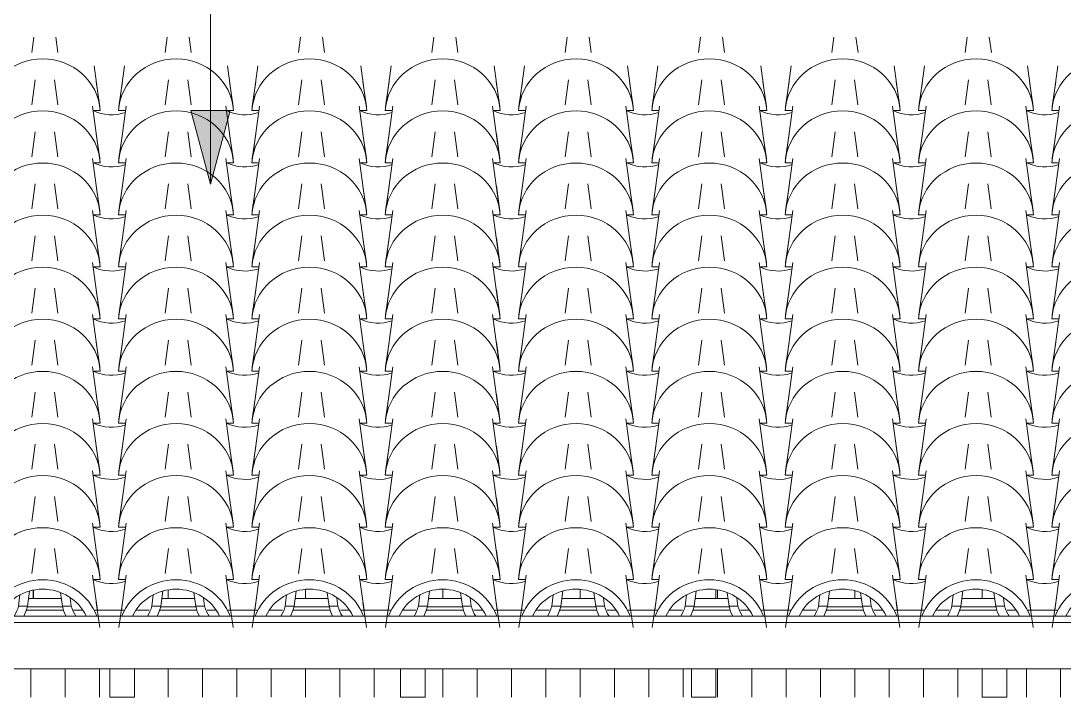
# Model space of a CAD drawing. Header units: millimetres. Extents: x -12976 to 58202, y -2238 to 7407.
# Drawn here: x -6740 to -4613, y 2606 to 3984 of the extents above; entities that cross this region are included whole.
import ezdxf

# ---------------------------------------------------------------- set-up
doc = ezdxf.new("R2010")
doc.units = ezdxf.units.MM
for name, color, linetype, lineweight in [('A-GLAZ-CURT', 52, 'Continuous', 9), ('A-GLAZ-CWMG', 51, 'Continuous', 9), ('A-ROOF-OTLN', 132, 'Continuous', 9), ('A-ROOF-PATT', 132, 'Continuous', 9), ('G-ANNO-TEXT', 231, 'Continuous', 9), ('S-COLS', 52, 'Continuous', 25)]:
    doc.layers.add(name, color=color, linetype=linetype, lineweight=lineweight)

# ---------------------------------------------------------------- blocks, each defined once
blk = doc.blocks.new('Rectangular Mullion - Ripa-4315949-FACHADA POSTERIOR')
at = {"layer": 'A-GLAZ-CWMG'}
for p, q in [((-6655.1, 2789.9), (-6727.5, 2789.9)), ((-6657.7, 2807.1), (-6724.8, 2807.1)), ((-6383.2, 2789.9), (-6455.6, 2789.9)), ((-6385.8, 2807.1), (-6453, 2807.1)), ((-6111.3, 2789.9), (-6183.7, 2789.9)), ((-6113.9, 2807.1), (-6181.1, 2807.1)), ((-5839.4, 2789.9), (-5911.8, 2789.9)), ((-5842, 2807.1), (-5909.2, 2807.1)), ((-5567.5, 2789.9), (-5639.9, 2789.9)), ((-5570.1, 2807.1), (-5637.3, 2807.1)), ((-5295.6, 2789.9), (-5368, 2789.9)), ((-5298.2, 2807.1), (-5365.4, 2807.1)), ((-5023.7, 2789.9), (-5096.1, 2789.9)), ((-5026.4, 2807.1), (-5093.5, 2807.1)), ((-4751.8, 2789.9), (-4824.2, 2789.9)), ((-4754.5, 2807.1), (-4821.6, 2807.1))]:
    blk.add_line(p, q, dxfattribs=at)
blk = doc.blocks.new('Rectangular Mullion - Caibro-3920096-FACHADA POSTERIOR')
at = {"layer": 'A-GLAZ-CWMG'}
for p, q in [((-7151.6, 2663.5), (-7151.6, 2606)), ((-7101.6, 2663.5), (-7151.6, 2663.5)), ((-7101.6, 2606), (-7101.6, 2663.5)), ((-7151.6, 2606), (-7101.6, 2606))]:
    blk.add_line(p, q, dxfattribs=at)
blk = doc.blocks.new('Rectangular Mullion - Caibro-V7-FACHADA POSTERIOR')
at = {"layer": 'A-GLAZ-CWMG'}
for p, q in [((-5322.9, 2807.1), (-5322.9, 2824.4)), ((-5372.9, 2663.5), (-5372.9, 2606)), ((-5322.9, 2663.5), (-5372.9, 2663.5)), ((-5322.9, 2606), (-5322.9, 2663.5)), ((-5372.9, 2606), (-5322.9, 2606))]:
    blk.add_line(p, q, dxfattribs=at)
blk = doc.blocks.new('Rectangular Mullion - Caibro-V8-FACHADA POSTERIOR')
at = {"layer": 'A-GLAZ-CWMG'}
for p, q in [((-4780, 2824.5), (-4780, 2807.1)), ((-4780, 2663.5), (-4780, 2606)), ((-4730, 2663.5), (-4780, 2663.5)), ((-4730, 2606), (-4730, 2663.5)), ((-4780, 2606), (-4730, 2606))]:
    blk.add_line(p, q, dxfattribs=at)
blk = doc.blocks.new('COLONIAL BASE - COLONIAL BASE-4317782-FACHADA POSTERIOR')
at = {"layer": 'A-GLAZ-CURT'}
for p, q in [((-11293.9, 2908.8), (-11286.8, 2858)), ((-11068.2, 2858), (-11061.1, 2908.8)), ((-11157.3, 2783.5), (-11147.7, 2854.7)), ((-10944.3, 2854.7), (-10934.6, 2783.5)), ((-11281.4, 2818.4), (-11277.7, 2791.1)), ((-11095.3, 2791.1), (-11092.5, 2814.6)), ((-11077.3, 2791.1), (-11073.1, 2821.9)), ((-11277.7, 2791.1), (-11259.7, 2791.1)), ((-11259.7, 2791.1), (-11261.7, 2808)), ((-11155.2, 2798.8), (-11162.4, 2748)), ((-11095.3, 2791.1), (-11077.3, 2791.1)), ((-10929.6, 2748), (-10936.7, 2798.8))]:
    blk.add_line(p, q, dxfattribs=at)
for centre, major_axis, start_param, end_param in [((-11046, 2732.6), (117.5, 0), 0.348057, 2.793536), ((-11046, 2732.6), (97.5, 0), 0.425177, 2.716415), ((-11177.5, 2812.9), (102.8, 0), 3.36491, 3.584479), ((-11177.5, 2812.9), (85.3, 0), 3.411763, 3.68386), ((-11177.5, 2812.9), (85.3, 0), 5.740918, 6.013015), ((-11177.5, 2812.9), (102.8, 0), 5.840299, 6.059868)]:
    blk.add_ellipse(centre, major_axis=major_axis, ratio=0.957826, start_param=start_param, end_param=end_param, dxfattribs=at)
blk = doc.blocks.new('COLONIAL BASE - COLONIAL BASE-V53-FACHADA POSTERIOR')
at = {"layer": 'A-GLAZ-CURT'}
for p, q in [((-6671.7, 2908.8), (-6664.6, 2858)), ((-6446.1, 2858), (-6438.9, 2908.8)), ((-6535.2, 2783.5), (-6525.5, 2854.7)), ((-6322.1, 2854.7), (-6312.5, 2783.5)), ((-6659.2, 2818.4), (-6655.5, 2791.1)), ((-6473.2, 2791.1), (-6470.3, 2814.6)), ((-6455.1, 2791.1), (-6450.9, 2821.9)), ((-6655.5, 2791.1), (-6637.5, 2791.1)), ((-6637.5, 2791.1), (-6639.5, 2808)), ((-6533.1, 2798.8), (-6540.2, 2748)), ((-6473.2, 2791.1), (-6455.1, 2791.1)), ((-6307.4, 2748), (-6314.6, 2798.8))]:
    blk.add_line(p, q, dxfattribs=at)
for centre, major_axis, start_param, end_param in [((-6423.8, 2732.6), (117.5, 0), 0.348057, 2.793536), ((-6423.8, 2732.6), (97.5, 0), 0.425177, 2.716415), ((-6555.3, 2812.9), (102.8, 0), 3.36491, 3.584479), ((-6555.3, 2812.9), (85.3, 0), 3.411763, 3.682865), ((-6555.3, 2812.9), (85.3, 0), 5.740918, 6.013015), ((-6555.3, 2812.9), (102.8, 0), 5.840299, 6.059868)]:
    blk.add_ellipse(centre, major_axis=major_axis, ratio=0.957826, start_param=start_param, end_param=end_param, dxfattribs=at)
blk = doc.blocks.new('COLONIAL BASE - COLONIAL BASE-V52-FACHADA POSTERIOR')
at = {"layer": 'A-GLAZ-CURT'}
for p, q in [((-11022, 3015), (-11014.9, 2964.1)), ((-10796.3, 2964.1), (-10789.2, 3015)), ((-10891.4, 2845.9), (-10875.8, 2960.8)), ((-10672.4, 2960.8), (-10656.8, 2845.9)), ((-10883.4, 2905), (-10890.5, 2854.2)), ((-10657.7, 2854.2), (-10664.8, 2905)), ((-10877, 2845.9), (-10891.4, 2845.9)), ((-10656.8, 2845.9), (-10671.2, 2845.9))]:
    blk.add_line(p, q, dxfattribs=at)
for centre, major_axis, start_param, end_param in [((-10774.1, 2838.8), (117.5, 0), 0.063873, 3.077719), ((-10905.6, 2919.1), (85.3, 0), 4.253685, 5.051809)]:
    blk.add_ellipse(centre, major_axis=major_axis, ratio=0.957826, start_param=start_param, end_param=end_param, dxfattribs=at)

msp = doc.modelspace()

# ---------------------------------------------------------------- hatches: boundary and pattern name
at = {"layer": 'A-ROOF-PATT'}
h = msp.add_hatch(dxfattribs=at)
h.set_pattern_fill('FP_2', color=256, style=0, pattern_type=2)
h.set_pattern_definition([(90, (0, 8754.066), (-70, 4e-15), [])])
h.paths.add_polyline_path([(-6226, 2606), (-5965.8, 2606), (-5965.8, 2663.6), (-6508.7, 2663.5), (-6508.7, 2606), (-6270.7, 2606)])
h.paths.add_polyline_path([(-11724.1, 2606), (-11301.7, 2606), (-11301.7, 2663.6), (-11583.5, 2663.6), (-11775.4, 2606)])
h.paths.add_polyline_path([(-11251.7, 2606), (-10708.9, 2606), (-10708.9, 2663.6), (-11251.7, 2663.5)])
h.paths.add_polyline_path([(-10658.9, 2606), (-10116, 2606), (-10116, 2663.6), (-10658.9, 2663.5)])
h.paths.add_polyline_path([(-1815.6, 2606), (-1815.6, 2663.6), (-2358.5, 2663.5), (-2358.5, 2606), (-1845.4, 2606)])
h.paths.add_polyline_path([(-10066, 2606), (-9523.1, 2606), (-9523.1, 2663.6), (-10066, 2663.5)])
h.paths.add_polyline_path([(-9473.1, 2606), (-8930.2, 2606), (-8930.2, 2663.6), (-9473.1, 2663.5)])
h.paths.add_polyline_path([(-8880.2, 2606), (-8337.3, 2606), (-8337.3, 2663.6), (-8880.2, 2663.5)])
h.paths.add_polyline_path([(-8287.3, 2606), (-7744.4, 2606), (-7744.4, 2663.6), (-8287.3, 2663.5)])
h.paths.add_polyline_path([(-7694.4, 2606), (-7151.6, 2606), (-7151.6, 2663.6), (-7694.4, 2663.5)])
h.paths.add_polyline_path([(-7101.6, 2606), (-6558.7, 2606), (-6558.7, 2663.6), (-7101.6, 2663.5)])
h.paths.add_polyline_path([(-2426.5, 2606), (-2408.5, 2606), (-2408.5, 2663.6), (-2951.4, 2663.5), (-2951.4, 2606), (-2515.9, 2606)])
h.paths.add_polyline_path([(-5915.8, 2606), (-5372.9, 2606), (-5372.9, 2663.6), (-5915.8, 2663.5)])
h.paths.add_polyline_path([(-5322.9, 2606), (-4780, 2606), (-4780, 2663.6), (-5322.9, 2663.5)])
h.paths.add_polyline_path([(-4730, 2606), (-4187.1, 2606), (-4187.1, 2663.6), (-4730, 2663.5)])
h.paths.add_polyline_path([(-4137.1, 2606), (-3594.3, 2606), (-3594.3, 2663.6), (-4137.1, 2663.5)])
h.paths.add_polyline_path([(-3544.3, 2606), (-3001.4, 2606), (-3001.4, 2663.6), (-3544.3, 2663.5)])
h.paths.add_polyline_path([(-5064.4, 2807.1), (-5026.4, 2807.1), (-5027.9, 2818.4), (-5041.2, 2823.2), (-5064.4, 2826), (-5088.4, 2823.1), (-5091.5, 2821.9), (-5093.5, 2807.1), (-5078.6, 2807.1)])
h.paths.add_polyline_path([(-2918.4, 2807.1), (-2851.2, 2807.1), (-2852.7, 2818.4), (-2866.1, 2823.2), (-2889.2, 2826), (-2913.3, 2823.1), (-2916.4, 2821.9), (-2918.2, 2808.3)])
h.paths.add_polyline_path([(-9131.5, 2807.1), (-9104.7, 2807.1), (-9106.3, 2818.4), (-9119.6, 2823.2), (-9142.7, 2826), (-9166.8, 2823.1), (-9169.9, 2821.9), (-9171.9, 2807.1), (-9142.7, 2807.1)])
h.paths.add_polyline_path([(-7790.5, 2807.1), (-7745.3, 2807.1), (-7746.8, 2818.4), (-7760.2, 2823.2), (-7783.3, 2826), (-7807.3, 2823.1), (-7810.4, 2821.9), (-7812.4, 2807.1), (-7797.5, 2807.1)])
h.paths.add_polyline_path([(-5298.2, 2807.1), (-5299.8, 2818.4), (-5313.1, 2823.2), (-5322.9, 2824.4), (-5322.9, 2807.1), (-5307.1, 2807.1)])
h.paths.add_polyline_path([(-3403.8, 2807.1), (-3395, 2807.1), (-3396.5, 2818.4), (-3409.9, 2823.2), (-3433, 2826), (-3457, 2823.1), (-3460.1, 2821.9), (-3462.1, 2807.1), (-3409, 2807.1)])
h.paths.add_polyline_path([(-1830.8, 2807.1), (-1815.6, 2807.1), (-1815.9, 2824.3), (-1825.7, 2823.1), (-1828.8, 2821.9), (-1829.8, 2814.6)])
h.paths.add_polyline_path([(-2102.7, 2807.1), (-2035.5, 2807.1), (-2037.1, 2818.4), (-2050.4, 2823.2), (-2073.6, 2826), (-2097.6, 2823.1), (-2100.7, 2821.9), (-2101.7, 2814.6)])
h.paths.add_polyline_path([(-3938.8, 2807.1), (-3940.3, 2818.4), (-3952.8, 2823.1), (-3976.8, 2826), (-4000.8, 2823.1), (-4003.9, 2821.9), (-4005.9, 2807.1), (-3946.3, 2807.1)])
h.paths.add_polyline_path([(-5570.1, 2807.1), (-5571.7, 2818.4), (-5585, 2823.2), (-5608.1, 2826), (-5632.2, 2823.1), (-5635.3, 2821.9), (-5637.3, 2807.1), (-5578.9, 2807.1)])
h.paths.add_polyline_path([(-11022.9, 2807.1), (-11008, 2807.1), (-11009.5, 2818.4), (-11022.9, 2823.2), (-11044.6, 2825.3), (-11044.6, 2807.1), (-11033.2, 2807.1)])
h.paths.add_polyline_path([(-8880.2, 2807.1), (-8832.8, 2807.1), (-8834.4, 2818.4), (-8847.7, 2823.2), (-8870.9, 2826), (-8880.2, 2824.9), (-8880.2, 2823.1)])
h.paths.add_polyline_path([(-9385.4, 2807.1), (-9376.6, 2807.1), (-9378.2, 2818.4), (-9391.5, 2823.2), (-9414.6, 2826), (-9438.7, 2823.1), (-9441.8, 2821.9), (-9443.8, 2807.1), (-9390.6, 2807.1)])
h.paths.add_polyline_path([(-4792.5, 2807.1), (-4780, 2807.1), (-4780, 2824.5), (-4792.5, 2826), (-4816.5, 2823.1), (-4819.6, 2821.9), (-4821.6, 2807.1), (-4806.7, 2807.1)])
h.paths.add_polyline_path([(-9929.2, 2807.1), (-9920.4, 2807.1), (-9921.9, 2818.4), (-9936.1, 2823.3), (-9958.4, 2826), (-9982.4, 2823.1), (-9985.5, 2821.9), (-9987.5, 2807.1), (-9934.4, 2807.1)])
h.paths.add_polyline_path([(-5842, 2807.1), (-5843.6, 2818.4), (-5856.9, 2823.2), (-5880, 2826), (-5904.1, 2823.1), (-5907.2, 2821.9), (-5909.2, 2807.1), (-5850.8, 2807.1)])
h.paths.add_polyline_path([(-6122.7, 2807.1), (-6113.9, 2807.1), (-6115.5, 2818.4), (-6128.8, 2823.2), (-6151.9, 2826), (-6176, 2823.1), (-6179.1, 2821.9), (-6181.1, 2807.1), (-6127.9, 2807.1)])
h.paths.add_polyline_path([(-3666.9, 2807.1), (-3668.4, 2818.4), (-3680.9, 2823.1), (-3704.9, 2826), (-3728.9, 2823.1), (-3732, 2821.9), (-3734, 2807.1), (-3675.7, 2807.1)])
h.paths.add_polyline_path([(-10788.3, 2807.1), (-10736.1, 2807.1), (-10737.6, 2818.4), (-10750.1, 2823.1), (-10774.1, 2826), (-10798.1, 2823.1), (-10801.2, 2821.9), (-10803.2, 2807.1), (-10798.1, 2807.1)])
h.paths.add_polyline_path([(-8599, 2807.1), (-8560.9, 2807.1), (-8562.5, 2818.4), (-8575.8, 2823.2), (-8599, 2826), (-8623, 2823.1), (-8626.1, 2821.9), (-8628.1, 2807.1), (-8613.2, 2807.1)])
h.paths.add_polyline_path([(-2617.3, 2807.1), (-2584.6, 2807.1), (-2584.6, 2819.8), (-2594.2, 2823.2), (-2617.3, 2826), (-2641.4, 2823.1), (-2644.5, 2821.9), (-2646.5, 2807.1), (-2631.6, 2807.1)])
h.paths.add_polyline_path([(-6394.6, 2807.1), (-6385.8, 2807.1), (-6387.3, 2818.4), (-6400.7, 2823.2), (-6423.8, 2826), (-6449.5, 2822.5), (-6450.9, 2821.9), (-6453, 2807.1), (-6399.8, 2807.1)])
h.paths.add_polyline_path([(-10526.2, 2807.1), (-10464.2, 2807.1), (-10465.7, 2818.4), (-10478.2, 2823.1), (-10502.2, 2826), (-10526.2, 2823.1), (-10529.3, 2821.9), (-10531.3, 2807.1)])
h.paths.add_polyline_path([(-4520.6, 2807.1), (-4482.6, 2807.1), (-4484.1, 2818.4), (-4497.5, 2823.2), (-4520.6, 2826), (-4544.6, 2823.1), (-4547.7, 2821.9), (-4549.7, 2807.1), (-4534.8, 2807.1)])
h.paths.add_polyline_path([(-2316.2, 2807.1), (-2307.4, 2807.1), (-2309, 2818.4), (-2322.3, 2823.2), (-2345.4, 2826), (-2358.5, 2824.4), (-2358.5, 2807.1), (-2321.4, 2807.1)])
h.paths.add_polyline_path([(-8337.3, 2807.1), (-8337.3, 2824.8), (-8351.1, 2823.1), (-8354.2, 2821.9), (-8356.2, 2807.1), (-8341.3, 2807.1)])
h.paths.add_polyline_path([(-6666.5, 2807.1), (-6657.7, 2807.1), (-6659.2, 2818.4), (-6673, 2823.3), (-6695.7, 2826), (-6714.6, 2823.7), (-6714.6, 2807.1), (-6671.7, 2807.1)])
h.paths.add_polyline_path([(-3190.3, 2807.1), (-3123.1, 2807.1), (-3124.6, 2818.4), (-3138, 2823.2), (-3161.1, 2826), (-3186.4, 2822.6), (-3188.2, 2821.9), (-3189.2, 2814.6)])
h.paths.add_polyline_path([(-9657.3, 2807.1), (-9648.5, 2807.1), (-9650, 2818.4), (-9663.4, 2823.2), (-9686.5, 2826), (-9712.6, 2822.3), (-9713.7, 2821.9), (-9715.7, 2807.1), (-9662.5, 2807.1)])
h.paths.add_polyline_path([(-4277.8, 2807.1), (-4210.7, 2807.1), (-4212.2, 2818.4), (-4224.7, 2823.1), (-4248.7, 2826), (-4272.7, 2823.1), (-4275.8, 2821.9), (-4276.8, 2814.6)])
h.paths.add_polyline_path([(-7525.6, 2807.1), (-7473.4, 2807.1), (-7474.9, 2818.4), (-7487.4, 2823.1), (-7511.4, 2826), (-7535.4, 2823.1), (-7538.5, 2821.9), (-7540.5, 2807.1), (-7535.4, 2807.1)])
h.paths.add_polyline_path([(-6929.6, 2807.1), (-6931.1, 2818.4), (-6943.6, 2823.1), (-6967.6, 2826), (-6991.6, 2823.1), (-6994.7, 2821.9), (-6996.7, 2807.1), (-6938.4, 2807.1)])
h.paths.add_polyline_path([(-8069.4, 2807.1), (-8017.2, 2807.1), (-8018.7, 2818.4), (-8032, 2823.2), (-8055.2, 2826), (-8079.2, 2823.1), (-8082.3, 2821.9), (-8084.3, 2807.1), (-8079.2, 2807.1)])
h.paths.add_polyline_path([(-10254.3, 2807.1), (-10192.3, 2807.1), (-10193.8, 2818.4), (-10206.3, 2823.1), (-10230.3, 2826), (-10254.3, 2823.1), (-10257.4, 2821.9), (-10259.4, 2807.1)])
h.paths.add_polyline_path([(-7201.5, 2807.1), (-7203, 2818.4), (-7215.5, 2823.1), (-7239.5, 2826), (-7263.5, 2823.1), (-7266.6, 2821.9), (-7268.6, 2807.1), (-7209.4, 2807.1)])
at = {"layer": 'G-ANNO-TEXT'}
msp.add_hatch(color=7, dxfattribs=at).paths.add_polyline_path([(-6353.8, 3651.6), (-6313.6, 3801.6), (-6393.9, 3801.6)])

# ---------------------------------------------------------------- linework, layer by layer
at = {"layer": 'A-GLAZ-CURT'}
for p, q in [((-6718, 3919.5), (-6713.6, 3951.2)), ((-6669, 3951.2), (-6664.6, 3919.5)), ((-6446.1, 3919.5), (-6441.7, 3951.2)), ((-6397.1, 3951.2), (-6392.7, 3919.5)), ((-6174.2, 3919.5), (-6169.8, 3951.2)), ((-6125.2, 3951.2), (-6120.8, 3919.5)), ((-5902.3, 3919.5), (-5897.9, 3951.2)), ((-5853.3, 3951.2), (-5848.9, 3919.5)), ((-5630.4, 3919.5), (-5626, 3951.2)), ((-5581.4, 3951.2), (-5577, 3919.5)), ((-5358.5, 3919.5), (-5354.1, 3951.2)), ((-5309.5, 3951.2), (-5305.1, 3919.5)), ((-5086.6, 3919.5), (-5082.2, 3951.2)), ((-5037.6, 3951.2), (-5033.2, 3919.5)), ((-4814.7, 3919.5), (-4810.3, 3951.2)), ((-4765.7, 3951.2), (-4761.3, 3919.5)), ((-6590.8, 3892.5), (-6578.5, 3801.3)), ((-6541.1, 3801.3), (-6528.7, 3892.5)), ((-6318.9, 3892.5), (-6306.6, 3801.3)), ((-6269.2, 3801.3), (-6256.8, 3892.5)), ((-6047, 3892.5), (-6034.7, 3801.3)), ((-5997.3, 3801.3), (-5985, 3892.5)), ((-5775.1, 3892.5), (-5762.8, 3801.3)), ((-5725.4, 3801.3), (-5713.1, 3892.5)), ((-5503.2, 3892.5), (-5490.9, 3801.3)), ((-5453.5, 3801.3), (-5441.2, 3892.5)), ((-5231.3, 3892.5), (-5219, 3801.3)), ((-5181.6, 3801.3), (-5169.3, 3892.5)), ((-4959.4, 3892.5), (-4947.1, 3801.3)), ((-4909.7, 3801.3), (-4897.4, 3892.5)), ((-4687.6, 3892.5), (-4675.2, 3801.3)), ((-4637.8, 3801.3), (-4625.5, 3892.5)), ((-6579.3, 3809.6), (-6586.5, 3860.4)), ((-6533.1, 3860.4), (-6540.2, 3809.6)), ((-6307.4, 3809.6), (-6314.6, 3860.4)), ((-6261.2, 3860.4), (-6268.3, 3809.6)), ((-6035.5, 3809.6), (-6042.7, 3860.4)), ((-5989.3, 3860.4), (-5996.4, 3809.6)), ((-5763.6, 3809.6), (-5770.8, 3860.4)), ((-5717.4, 3860.4), (-5724.5, 3809.6)), ((-5491.8, 3809.6), (-5498.9, 3860.4)), ((-5445.5, 3860.4), (-5452.6, 3809.6)), ((-5219.9, 3809.6), (-5227, 3860.4)), ((-5173.6, 3860.4), (-5180.8, 3809.6)), ((-4948, 3809.6), (-4955.1, 3860.4)), ((-4901.7, 3860.4), (-4908.9, 3809.6)), ((-4676.1, 3809.6), (-4683.2, 3860.4)), ((-4629.8, 3860.4), (-4637, 3809.6)), ((-6578.5, 3801.3), (-6592.8, 3801.3)), ((-6526.7, 3801.3), (-6541.1, 3801.3)), ((-6306.6, 3801.3), (-6320.9, 3801.3)), ((-6254.8, 3801.3), (-6269.2, 3801.3)), ((-6034.7, 3801.3), (-6049, 3801.3)), ((-5982.9, 3801.3), (-5997.3, 3801.3)), ((-5762.8, 3801.3), (-5777.2, 3801.3)), ((-5711, 3801.3), (-5725.4, 3801.3)), ((-5490.9, 3801.3), (-5505.3, 3801.3)), ((-5439.1, 3801.3), (-5453.5, 3801.3)), ((-5219, 3801.3), (-5233.4, 3801.3)), ((-5167.3, 3801.3), (-5181.6, 3801.3)), ((-4947.1, 3801.3), (-4961.5, 3801.3)), ((-4895.4, 3801.3), (-4909.7, 3801.3)), ((-4675.2, 3801.3), (-4689.6, 3801.3)), ((-4623.5, 3801.3), (-4637.8, 3801.3))]:
    msp.add_line(p, q, dxfattribs=at)
for centre, major_axis, start_param, end_param in [((-6695.7, 3794.1), (117.5, 0), 0.063873, 3.077719), ((-6423.8, 3794.1), (117.5, 0), 0.063873, 3.077719), ((-6151.9, 3794.1), (117.5, 0), 0.063873, 3.077719), ((-5880, 3794.1), (117.5, 0), 0.063873, 3.077719), ((-5608.1, 3794.1), (117.5, 0), 0.063873, 3.077719), ((-5336.3, 3794.1), (117.5, 0), 0.063873, 3.077719), ((-5064.4, 3794.1), (117.5, 0), 0.063873, 3.077719), ((-4792.5, 3794.1), (117.5, 0), 0.063873, 3.077719), ((-4520.6, 3794.1), (117.5, 0), 0.063873, 3.077719), ((-6555.3, 3874.4), (85.3, 0), 4.253685, 5.051809), ((-6283.4, 3874.4), (85.3, 0), 4.253685, 5.051809), ((-6011.5, 3874.4), (85.3, 0), 4.253685, 5.051809), ((-5739.7, 3874.4), (85.3, 0), 4.253685, 5.051809), ((-5467.8, 3874.4), (85.3, 0), 4.253685, 5.051809), ((-5195.9, 3874.4), (85.3, 0), 4.253685, 5.051809), ((-4924, 3874.4), (85.3, 0), 4.253685, 5.051809), ((-4652.1, 3874.4), (85.3, 0), 4.253685, 5.051809)]:
    msp.add_ellipse(centre, major_axis=major_axis, ratio=0.957826, start_param=start_param, end_param=end_param, dxfattribs=at)
at = {"layer": 'A-ROOF-OTLN'}
for p, q in [((-1784.6, 2770.8), (-11964.6, 2770.8)), ((-6652.7, 2783.5), (-6729.9, 2783.5)), ((-6614, 2783.5), (-6632.6, 2783.5)), ((-6530, 2783.5), (-6589.4, 2783.5)), ((-6478.7, 2783.5), (-6505.5, 2783.5)), ((-6380.8, 2783.5), (-6458, 2783.5)), ((-6342.1, 2783.5), (-6360.1, 2783.5)), ((-6258.1, 2783.5), (-6317.5, 2783.5)), ((-6206.9, 2783.5), (-6233.6, 2783.5)), ((-6108.9, 2783.5), (-6186.1, 2783.5)), ((-6070.2, 2783.5), (-6088.8, 2783.5)), ((-5986.2, 2783.5), (-6045.6, 2783.5)), ((-5935, 2783.5), (-5961.7, 2783.5)), ((-5837, 2783.5), (-5914.2, 2783.5)), ((-5798.3, 2783.5), (-5816.9, 2783.5)), ((-5714.3, 2783.5), (-5773.7, 2783.5)), ((-5663.1, 2783.5), (-5689.6, 2783.5)), ((-5565.1, 2783.5), (-5642.3, 2783.5)), ((-5526.4, 2783.5), (-5545, 2783.5)), ((-5442.4, 2783.5), (-5501.9, 2783.5)), ((-5391.2, 2783.5), (-5418, 2783.5)), ((-5293.2, 2783.5), (-5370.4, 2783.5)), ((-5254.6, 2783.5), (-5273.1, 2783.5)), ((-5170.5, 2783.5), (-5230, 2783.5)), ((-5119.3, 2783.5), (-5146.1, 2783.5)), ((-5021.3, 2783.5), (-5098.5, 2783.5)), ((-4982.7, 2783.5), (-5001.2, 2783.5)), ((-4898.6, 2783.5), (-4958.1, 2783.5)), ((-4847.4, 2783.5), (-4874.2, 2783.5)), ((-4749.4, 2783.5), (-4826.6, 2783.5)), ((-4710.8, 2783.5), (-4729.3, 2783.5)), ((-4626.8, 2783.5), (-4686.2, 2783.5)), ((-1784.6, 2758.1), (-11964.6, 2758.1)), ((-1784.6, 2663.6), (-11913.8, 2663.6))]:
    msp.add_line(p, q, dxfattribs=at)
at = {"layer": 'G-ANNO-TEXT', "color": 7}
for p, q in [((-6353.8, 3651.6), (-6353.8, 6094.3)), ((-6313.6, 3801.6), (-6393.9, 3801.6)), ((-6393.9, 3801.6), (-6353.8, 3651.6)), ((-6353.8, 3651.6), (-6313.6, 3801.6))]:
    msp.add_line(p, q, dxfattribs=at)
at = {"layer": 'S-COLS'}
msp.add_line((-6714.6, 2807.1), (-6714.6, 2823.7), dxfattribs=at)

# ---------------------------------------------------------------- block references
at = {"layer": 'A-GLAZ-CURT'}
for name, p in [('COLONIAL BASE - COLONIAL BASE-V52-FACHADA POSTERIOR', (4078.4, 849.2)), ('COLONIAL BASE - COLONIAL BASE-V52-FACHADA POSTERIOR', (4350.3, 849.2)), ('COLONIAL BASE - COLONIAL BASE-V52-FACHADA POSTERIOR', (4622.2, 849.2)), ('COLONIAL BASE - COLONIAL BASE-V52-FACHADA POSTERIOR', (4894.1, 849.2)), ('COLONIAL BASE - COLONIAL BASE-V52-FACHADA POSTERIOR', (5165.9, 849.2)), ('COLONIAL BASE - COLONIAL BASE-V52-FACHADA POSTERIOR', (5437.8, 849.2)), ('COLONIAL BASE - COLONIAL BASE-V52-FACHADA POSTERIOR', (5709.7, 849.2)), ('COLONIAL BASE - COLONIAL BASE-V52-FACHADA POSTERIOR', (5981.6, 849.2)), ('COLONIAL BASE - COLONIAL BASE-V52-FACHADA POSTERIOR', (6253.5, 849.2)), ('COLONIAL BASE - COLONIAL BASE-V52-FACHADA POSTERIOR', (4078.4, 743.1)), ('COLONIAL BASE - COLONIAL BASE-V52-FACHADA POSTERIOR', (4350.3, 743.1)), ('COLONIAL BASE - COLONIAL BASE-V52-FACHADA POSTERIOR', (4622.2, 743.1)), ('COLONIAL BASE - COLONIAL BASE-V52-FACHADA POSTERIOR', (4894.1, 743.1)), ('COLONIAL BASE - COLONIAL BASE-V52-FACHADA POSTERIOR', (5165.9, 743.1)), ('COLONIAL BASE - COLONIAL BASE-V52-FACHADA POSTERIOR', (5437.8, 743.1)), ('COLONIAL BASE - COLONIAL BASE-V52-FACHADA POSTERIOR', (5709.7, 743.1)), ('COLONIAL BASE - COLONIAL BASE-V52-FACHADA POSTERIOR', (5981.6, 743.1)), ('COLONIAL BASE - COLONIAL BASE-V52-FACHADA POSTERIOR', (6253.5, 743.1)), ('COLONIAL BASE - COLONIAL BASE-V52-FACHADA POSTERIOR', (4078.4, 636.9)), ('COLONIAL BASE - COLONIAL BASE-V52-FACHADA POSTERIOR', (4350.3, 636.9)), ('COLONIAL BASE - COLONIAL BASE-V52-FACHADA POSTERIOR', (4622.2, 636.9)), ('COLONIAL BASE - COLONIAL BASE-V52-FACHADA POSTERIOR', (4894.1, 636.9)), ('COLONIAL BASE - COLONIAL BASE-V52-FACHADA POSTERIOR', (5165.9, 636.9)), ('COLONIAL BASE - COLONIAL BASE-V52-FACHADA POSTERIOR', (5437.8, 636.9)), ('COLONIAL BASE - COLONIAL BASE-V52-FACHADA POSTERIOR', (5709.7, 636.9)), ('COLONIAL BASE - COLONIAL BASE-V52-FACHADA POSTERIOR', (5981.6, 636.9)), ('COLONIAL BASE - COLONIAL BASE-V52-FACHADA POSTERIOR', (6253.5, 636.9)), ('COLONIAL BASE - COLONIAL BASE-V52-FACHADA POSTERIOR', (4078.4, 530.8)), ('COLONIAL BASE - COLONIAL BASE-V52-FACHADA POSTERIOR', (4350.3, 530.8)), ('COLONIAL BASE - COLONIAL BASE-V52-FACHADA POSTERIOR', (4622.2, 530.8)), ('COLONIAL BASE - COLONIAL BASE-V52-FACHADA POSTERIOR', (4894.1, 530.8)), ('COLONIAL BASE - COLONIAL BASE-V52-FACHADA POSTERIOR', (5165.9, 530.8)), ('COLONIAL BASE - COLONIAL BASE-V52-FACHADA POSTERIOR', (5437.8, 530.8)), ('COLONIAL BASE - COLONIAL BASE-V52-FACHADA POSTERIOR', (5709.7, 530.8)), ('COLONIAL BASE - COLONIAL BASE-V52-FACHADA POSTERIOR', (5981.6, 530.8)), ('COLONIAL BASE - COLONIAL BASE-V52-FACHADA POSTERIOR', (6253.5, 530.8)), ('COLONIAL BASE - COLONIAL BASE-V52-FACHADA POSTERIOR', (4078.4, 424.6)), ('COLONIAL BASE - COLONIAL BASE-V52-FACHADA POSTERIOR', (4350.3, 424.6)), ('COLONIAL BASE - COLONIAL BASE-V52-FACHADA POSTERIOR', (4622.2, 424.6)), ('COLONIAL BASE - COLONIAL BASE-V52-FACHADA POSTERIOR', (4894.1, 424.6)), ('COLONIAL BASE - COLONIAL BASE-V52-FACHADA POSTERIOR', (5165.9, 424.6)), ('COLONIAL BASE - COLONIAL BASE-V52-FACHADA POSTERIOR', (5437.8, 424.6)), ('COLONIAL BASE - COLONIAL BASE-V52-FACHADA POSTERIOR', (5709.7, 424.6)), ('COLONIAL BASE - COLONIAL BASE-V52-FACHADA POSTERIOR', (5981.6, 424.6)), ('COLONIAL BASE - COLONIAL BASE-V52-FACHADA POSTERIOR', (6253.5, 424.6)), ('COLONIAL BASE - COLONIAL BASE-V52-FACHADA POSTERIOR', (4078.4, 318.5)), ('COLONIAL BASE - COLONIAL BASE-V52-FACHADA POSTERIOR', (4350.3, 318.5)), ('COLONIAL BASE - COLONIAL BASE-V52-FACHADA POSTERIOR', (4622.2, 318.5)), ('COLONIAL BASE - COLONIAL BASE-V52-FACHADA POSTERIOR', (4894.1, 318.5)), ('COLONIAL BASE - COLONIAL BASE-V52-FACHADA POSTERIOR', (5165.9, 318.5)), ('COLONIAL BASE - COLONIAL BASE-V52-FACHADA POSTERIOR', (5437.8, 318.5)), ('COLONIAL BASE - COLONIAL BASE-V52-FACHADA POSTERIOR', (5709.7, 318.5)), ('COLONIAL BASE - COLONIAL BASE-V52-FACHADA POSTERIOR', (5981.6, 318.5)), ('COLONIAL BASE - COLONIAL BASE-V52-FACHADA POSTERIOR', (6253.5, 318.5)), ('COLONIAL BASE - COLONIAL BASE-V52-FACHADA POSTERIOR', (4078.4, 212.3)), ('COLONIAL BASE - COLONIAL BASE-V52-FACHADA POSTERIOR', (4350.3, 212.3)), ('COLONIAL BASE - COLONIAL BASE-V52-FACHADA POSTERIOR', (4622.2, 212.3)), ('COLONIAL BASE - COLONIAL BASE-V52-FACHADA POSTERIOR', (4894.1, 212.3)), ('COLONIAL BASE - COLONIAL BASE-V52-FACHADA POSTERIOR', (5165.9, 212.3)), ('COLONIAL BASE - COLONIAL BASE-V52-FACHADA POSTERIOR', (5437.8, 212.3)), ('COLONIAL BASE - COLONIAL BASE-V52-FACHADA POSTERIOR', (5709.7, 212.3)), ('COLONIAL BASE - COLONIAL BASE-V52-FACHADA POSTERIOR', (5981.6, 212.3)), ('COLONIAL BASE - COLONIAL BASE-V52-FACHADA POSTERIOR', (6253.5, 212.3)), ('COLONIAL BASE - COLONIAL BASE-V52-FACHADA POSTERIOR', (4078.4, 106.2)), ('COLONIAL BASE - COLONIAL BASE-V52-FACHADA POSTERIOR', (4350.3, 106.2)), ('COLONIAL BASE - COLONIAL BASE-V52-FACHADA POSTERIOR', (4622.2, 106.2)), ('COLONIAL BASE - COLONIAL BASE-V52-FACHADA POSTERIOR', (4894.1, 106.2)), ('COLONIAL BASE - COLONIAL BASE-V52-FACHADA POSTERIOR', (5165.9, 106.2)), ('COLONIAL BASE - COLONIAL BASE-V52-FACHADA POSTERIOR', (5437.8, 106.2)), ('COLONIAL BASE - COLONIAL BASE-V52-FACHADA POSTERIOR', (5709.7, 106.2)), ('COLONIAL BASE - COLONIAL BASE-V52-FACHADA POSTERIOR', (5981.6, 106.2)), ('COLONIAL BASE - COLONIAL BASE-V52-FACHADA POSTERIOR', (6253.5, 106.2)), ('COLONIAL BASE - COLONIAL BASE-V52-FACHADA POSTERIOR', (4078.4, 0)), ('COLONIAL BASE - COLONIAL BASE-V52-FACHADA POSTERIOR', (4350.3, 0)), ('COLONIAL BASE - COLONIAL BASE-V52-FACHADA POSTERIOR', (4622.2, 0)), ('COLONIAL BASE - COLONIAL BASE-V52-FACHADA POSTERIOR', (4894.1, 0)), ('COLONIAL BASE - COLONIAL BASE-V52-FACHADA POSTERIOR', (5165.9, 0)), ('COLONIAL BASE - COLONIAL BASE-V52-FACHADA POSTERIOR', (5437.8, 0)), ('COLONIAL BASE - COLONIAL BASE-V52-FACHADA POSTERIOR', (5709.7, 0)), ('COLONIAL BASE - COLONIAL BASE-V52-FACHADA POSTERIOR', (5981.6, 0)), ('COLONIAL BASE - COLONIAL BASE-V52-FACHADA POSTERIOR', (6253.5, 0)), ('COLONIAL BASE - COLONIAL BASE-4317782-FACHADA POSTERIOR', (4350.3, 0)), ('COLONIAL BASE - COLONIAL BASE-V53-FACHADA POSTERIOR', (0, 0)), ('COLONIAL BASE - COLONIAL BASE-4317782-FACHADA POSTERIOR', (4894.1, 0)), ('COLONIAL BASE - COLONIAL BASE-4317782-FACHADA POSTERIOR', (5165.9, 0)), ('COLONIAL BASE - COLONIAL BASE-4317782-FACHADA POSTERIOR', (5437.8, 0)), ('COLONIAL BASE - COLONIAL BASE-4317782-FACHADA POSTERIOR', (5709.7, 0)), ('COLONIAL BASE - COLONIAL BASE-4317782-FACHADA POSTERIOR', (5981.6, 0)), ('COLONIAL BASE - COLONIAL BASE-4317782-FACHADA POSTERIOR', (6253.5, 0)), ('COLONIAL BASE - COLONIAL BASE-4317782-FACHADA POSTERIOR', (6525.4, 0))]:
    msp.add_blockref(name, p, dxfattribs=at)
at = {"layer": 'A-GLAZ-CWMG'}
for name, p in [('Rectangular Mullion - Caibro-V7-FACHADA POSTERIOR', (0, 0)), ('Rectangular Mullion - Caibro-V8-FACHADA POSTERIOR', (0, 0)), ('Rectangular Mullion - Ripa-4315949-FACHADA POSTERIOR', (0, 0)), ('Rectangular Mullion - Caibro-3920096-FACHADA POSTERIOR', (592.9, 0)), ('Rectangular Mullion - Caibro-3920096-FACHADA POSTERIOR', (1185.8, 0))]:
    msp.add_blockref(name, p, dxfattribs=at)

doc.saveas('drawing.dxf')
